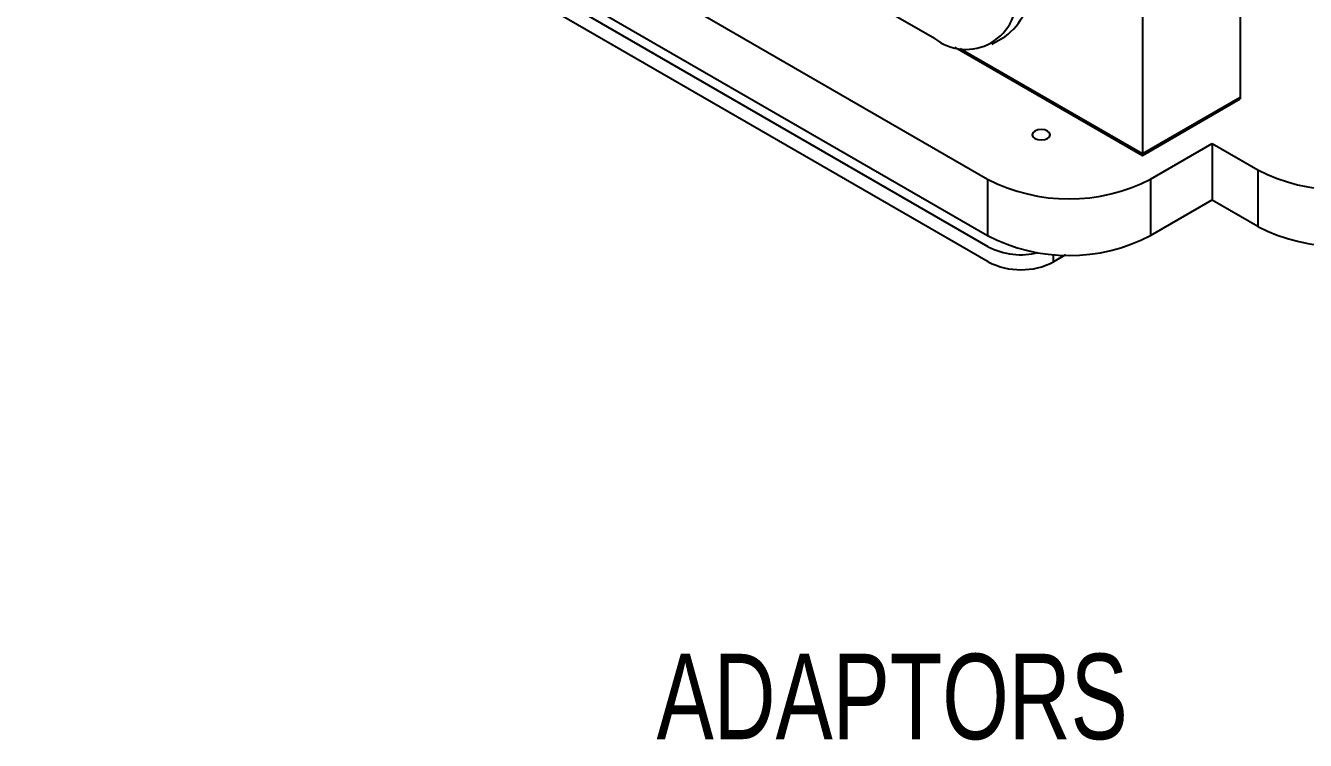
# Model space of a CAD drawing. Header units: millimetres. Extents: x 5 to 292, y 4 to 204.
# Drawn here: x 182.8 to 238.3, y 111.8 to 142.8 of the extents above; entities that cross this region are included whole.
import ezdxf

# ---------------------------------------------------------------- set-up
doc = ezdxf.new("R2010")
doc.units = ezdxf.units.MM
doc.layers.add('LAYER_1', color=179, linetype='Continuous')
doc.styles.add('SLDTEXTSTYLE0', font='TXT', dxfattribs={"width": 0.75})

msp = doc.modelspace()

# ---------------------------------------------------------------- linework, layer by layer
at = {"color": 7, "linetype": 'Continuous', "lineweight": 25}
for p, q in [((182.809, 160.248), (224.528, 136.163)), ((182.809, 157.798), (224.528, 133.714)), ((224.563, 133.226), (196.067, 149.676)), ((224.563, 132.573), (196.067, 149.023)), ((235.488, 148.289), (235.488, 139.715)), ((212.323, 147.978), (222.223, 142.263)), ((231.246, 145.839), (231.246, 137.266)), ((224.723, 142.015), (225.288, 142.342)), ((223.108, 141.882), (231.246, 137.184)), ((223.346, 141.826), (231.246, 137.266)), ((231.246, 137.266), (235.488, 139.715)), ((231.246, 137.184), (235.488, 139.633)), ((235.488, 139.715), (235.488, 139.633)), ((231.599, 136.163), (234.268, 137.704)), ((234.268, 137.704), (236.248, 136.561)), ((234.268, 137.704), (234.268, 135.255)), ((231.246, 137.266), (231.246, 137.184)), ((236.248, 136.561), (236.248, 134.112)), ((224.528, 136.163), (224.528, 133.714)), ((231.599, 136.163), (231.599, 133.714)), ((231.599, 133.714), (234.268, 135.255)), ((234.268, 135.255), (236.248, 134.112)), ((227.907, 132.87), (227.392, 132.573))]:
    msp.add_line(p, q, dxfattribs=at)
at = {"color": 8, "linetype": 'Continuous', "lineweight": 25}
msp.add_line((227.392, 132.573), (227.392, 132.895), dxfattribs=at)
at = {"color": 7, "linetype": 'Continuous', "lineweight": 25, "flags": 128}
msp.add_lwpolyline([(227.137, 138.241), (227.011, 138.29), (226.861, 138.307), (226.712, 138.29), (226.586, 138.241), (226.501, 138.168), (226.471, 138.082), (226.501, 137.996), (226.586, 137.923), (226.712, 137.874), (226.861, 137.857), (227.011, 137.874), (227.137, 137.923), (227.222, 137.996), (227.251, 138.082), (227.222, 138.168), (227.137, 138.241)], dxfattribs=at)
at = {"color": 7, "linetype": 'Continuous', "lineweight": 25}
for centre, radius, start, end in [((223.845, 144.374), 2.492, 305.3848, 5.9274), ((223.593, 143.972), 2.191, 231.2818, 8.7289), ((239.784, 143.351), 7.655, 242.4914, 297.5086), ((228.064, 142.953), 7.655, 242.4914, 297.5086), ((239.784, 140.901), 7.655, 242.4914, 297.5086), ((228.064, 140.503), 7.655, 242.4914, 297.5086), ((225.983, 135.977), 3.096, 242.7019, 283.9871), ((225.978, 135.302), 3.074, 242.6096, 297.3904)]:
    msp.add_arc(centre, radius, start, end, dxfattribs=at)

# ---------------------------------------------------------------- texts
at = {"layer": 'LAYER_1', "insert": (210.177, 115.581), "char_height": 3.7042, "attachment_point": 1, "style": 'SLDTEXTSTYLE0'}
msp.add_mtext('ADAPTORS', dxfattribs=at)

doc.saveas('drawing.dxf')
